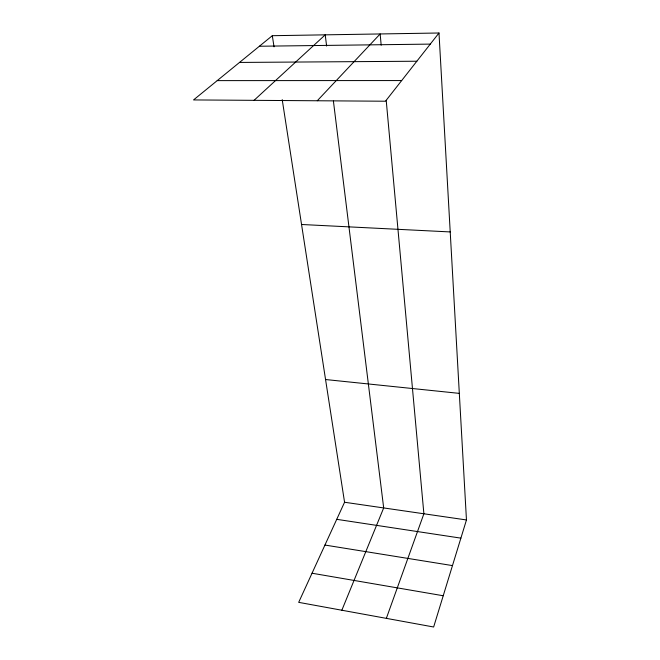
<?xml version="1.0" encoding="UTF-8"?>
<svg xmlns="http://www.w3.org/2000/svg" width="660" height="660" viewBox="0 0 660 660"><rect width="100%" height="100%" fill="white"/><g stroke="black" fill="none" stroke-linecap="round" stroke-linejoin="round"><path stroke-width="0.99" d="M438.991 33L385.465 101.219L193.537 99.932L272.308 35.698L438.991 33L466.463 519.956L433.645 627L298.683 602.349L344.561 502.252L282.208 99.619M386.347 618.362L423.885 513.769L386.215 100.403M341.847 610.236L383.683 507.936L333.407 101.021M317.27 100.757L380.16 33.957L381.183 45.202M254.042 100.337L325.223 34.84L326.609 46.043M259.38 46.241L430.287 44.105M239.522 62.436L416.848 61.231M217.214 80.619L401.676 80.561M301.546 224.491L450.219 231.932M325.553 379.533L459.319 393.376M344.561 502.252L466.463 519.956M336.732 519.329L460.886 538.139M324.943 545.053L452.471 565.595M312.031 573.226L443.223 595.749M272.308 35.698L274.04 46.86"/></g></svg>
